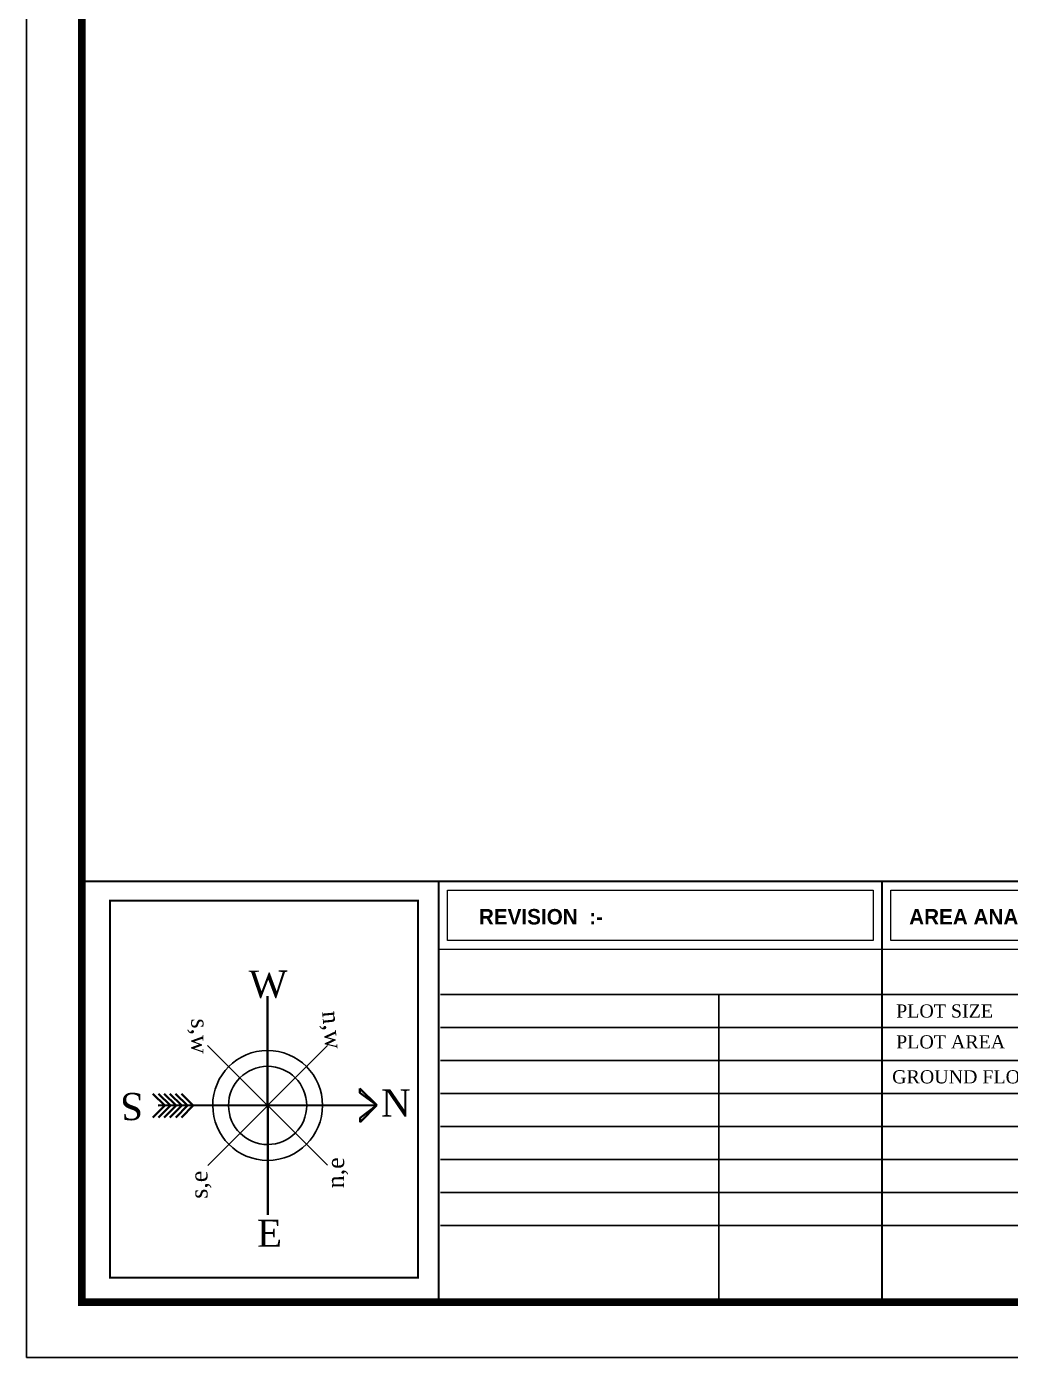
# Model space of a CAD drawing. Header units: millimetres. Extents: x -6808 to 215771, y -89660 to -16303.
# Drawn here: x 96359.7 to 96646.2, y -53972.7 to -53585.4 of the extents above; entities that cross this region are included whole.
import ezdxf

# ---------------------------------------------------------------- set-up
doc = ezdxf.new("R2010")
doc.units = ezdxf.units.MM
doc.linetypes.add('DASHED', pattern=[0.75, 0.5, -0.25])
doc.layers.get('0').update_dxf_attribs({"color": 8})
doc.layers.add('FORMAT', color=7, linetype='Continuous')
doc.layers.add('Projection', color=190, linetype='DASHED', lineweight=25)
doc.layers.add('wall', color=7, linetype='Continuous', lineweight=35)
doc.styles.add('cdim', font='arial.ttf')
doc.styles.get("Standard").update_dxf_attribs({"font": 'times.ttf'})
doc.styles.add('working', font='swissl.ttf')

msp = doc.modelspace()

# ---------------------------------------------------------------- linework, layer by layer
at = {"lineweight": -3}
for p, q in [((96412.452, -53881.976), (96447.389, -53916.828)), ((96412.494, -53916.87), (96447.346, -53881.933))]:
    msp.add_line(p, q, dxfattribs=at)
at = {"ltscale": 0.2}
for major_axis in [(-11.322, 11.294), (-8.058, 8.038)]:
    msp.add_ellipse((96429.92, -53899.402), major_axis=major_axis, ratio=1, start_param=3.9269908, end_param=10.2101761, dxfattribs=at)
at = {"layer": 'FORMAT', "lineweight": 18}
msp.add_line((96608.829, -53834.169), (96608.829, -53853.993), dxfattribs=at)
at = {"layer": 'FORMAT', "linetype": 'ByBlock'}
for p, q in [((96480.229, -53867.16), (96737.945, -53867.16)), ((96480.229, -53876.764), (96737.945, -53876.764)), ((96480.229, -53886.369), (96737.945, -53886.369)), ((96480.229, -53895.973), (96737.945, -53895.973)), ((96480.229, -53905.577), (96737.945, -53905.577)), ((96480.229, -53915.181), (96737.945, -53915.181)), ((96480.229, -53924.785), (96737.945, -53924.785)), ((96480.229, -53934.389), (96737.945, -53934.389))]:
    msp.add_line(p, q, dxfattribs=at)
at = {"layer": 'FORMAT'}
msp.add_line((96561.261, -53956.66), (96561.261, -53867.16), dxfattribs=at)
at = {"layer": 'FORMAT', "color": 0}
msp.add_lwpolyline([(96359.743, -52888.087), (96359.743, -53972.736), (97123.58, -53972.736), (97123.58, -52888.087)], close=True, dxfattribs=at)
msp.add_lwpolyline([(96359.743, -52888.087), (96359.743, -53972.736), (97123.58, -53972.736), (97123.58, -52888.087)], close=True, dxfattribs=at)
at = {"layer": 'FORMAT', "color": 0, "const_width": 2.24}
msp.add_lwpolyline([(96375.82, -52904.163), (96375.82, -53956.66), (97107.503, -53956.66), (97107.503, -52904.163)], close=True, dxfattribs=at)
msp.add_lwpolyline([(96375.82, -52904.163), (96375.82, -53956.66), (97107.503, -53956.66), (97107.503, -52904.163)], close=True, dxfattribs=at)
at = {"layer": 'FORMAT', "ltscale": 2, "const_width": 0.559}
for points in [[(96479.713, -53834.169), (96479.713, -53956.66), (96375.82, -53956.66), (96375.82, -53834.169), (97107.503, -53834.169)], [(96608.829, -53956.66), (96608.829, -53834.169)]]:
    msp.add_lwpolyline(points, dxfattribs=at)
at = {"layer": 'FORMAT', "lineweight": 18}
msp.add_lwpolyline([(96923.762, -53853.993), (96479.713, -53853.993), (96479.713, -53834.169), (96923.762, -53834.169)], dxfattribs=at)
at = {"layer": 'FORMAT', "ltscale": 2, "const_width": 0.601}
msp.add_lwpolyline([(96384.008, -53839.835), (96473.678, -53839.835), (96473.678, -53949.498), (96384.008, -53949.498)], close=True, dxfattribs=at)
at = {"layer": 'FORMAT', "lineweight": 18}
for points in [[(96482.274, -53836.729), (96606.269, -53836.729), (96606.269, -53851.433), (96482.274, -53851.433)], [(96611.39, -53836.729), (96735.385, -53836.729), (96735.385, -53851.433), (96611.39, -53851.433)]]:
    msp.add_lwpolyline(points, close=True, dxfattribs=at)
at = {"layer": 'wall', "ltscale": 60}
for p, q in [((96429.959, -53931.227), (96429.881, -53867.576)), ((96461.746, -53899.363), (96456.804, -53894.433)), ((96456.804, -53894.433), (96456.805, -53895.761)), ((96399.947, -53899.438), (96396.501, -53896.001)), ((96401.607, -53899.436), (96398.161, -53895.999)), ((96403.266, -53899.434), (96399.82, -53895.997)), ((96404.926, -53899.432), (96401.48, -53895.995)), ((96406.585, -53899.43), (96403.139, -53895.993)), ((96408.244, -53899.428), (96404.799, -53895.991)), ((96456.805, -53895.761), (96461.746, -53899.363)), ((96399.947, -53899.438), (96396.51, -53902.884)), ((96461.746, -53899.363), (96398.095, -53899.441)), ((96401.607, -53899.436), (96398.169, -53902.882)), ((96403.266, -53899.434), (96399.829, -53902.88)), ((96404.926, -53899.432), (96401.488, -53902.878)), ((96406.585, -53899.43), (96403.148, -53902.876)), ((96408.244, -53899.428), (96404.807, -53902.874)), ((96456.814, -53902.977), (96461.746, -53899.363)), ((96461.746, -53899.363), (96456.816, -53904.305)), ((96456.816, -53904.305), (96456.814, -53902.977))]:
    msp.add_line(p, q, dxfattribs=at)

# ---------------------------------------------------------------- texts
for s, height, rotation, p in [('W', 7.912, 0.07006, (96424.434, -53868.047)), ('s,w', 4.999, 270.07006, (96407.69, -53874.092)), ('n,w', 4.999, 275.29484, (96445.767, -53872.107)), ('S', 7.912, 180.07006, (96393.669, -53895.788)), ('n,e', 4.999, 90.07006, (96452.193, -53923.52)), ('s,e', 4.999, 90.07006, (96412.421, -53926.572)), ('E', 7.912, 0.07006, (96426.82, -53940.558))]:
    msp.add_text(s, height=height, rotation=rotation).set_placement(p)
at = {"layer": 'FORMAT', "char_height": 4.50194, "width": 99.40447, "attachment_point": 1, "style": 'cdim'}
for s, insert in [('\\A1;{\\fCentury Gothic|b1|i0|c0|p34;REVISION  :-}', (96491.426, -53842.231)), ('\\A1;{\\fCentury Gothic|b1|i0|c0|p34;AREA ANALYSIS :-}', (96616.714, -53842.231))]:
    msp.add_mtext(s, dxfattribs=dict(at, insert=insert))
at = {"layer": 'FORMAT', "lineweight": 13, "char_height": 3.84038, "width": 99.40447, "attachment_point": 1, "style": 'working'}
for s, insert in [('\\A1;{\\fBook Antiqua|b0|i0|c0|p18;PLOT SIZE}', (96612.915, -53869.992)), ('\\A1;{\\fBook Antiqua|b0|i0|c0|p18;PLOT AREA}', (96612.915, -53878.975)), ('\\A1;{\\fBook Antiqua|b0|i0|c0|p18;GROUND FLOOR COV. AREA}', (96611.754, -53889.148))]:
    msp.add_mtext(s, dxfattribs=dict(at, insert=insert))
at = {"layer": 'Projection', "color": 1}
msp.add_text('N', height=7.912, rotation=0.07006, dxfattribs=at).set_placement((96462.953, -53902.645))

doc.saveas('drawing.dxf')
